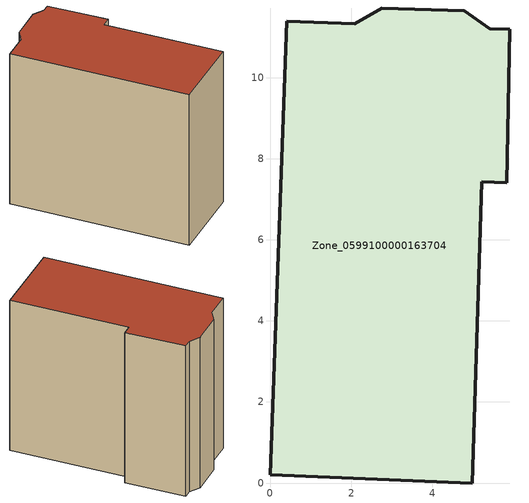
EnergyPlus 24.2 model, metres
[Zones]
Zone_0599100000163704
 floor ground (C_G): 5.42,11.21 5.91,11.19 5.84,7.41 5.22,7.43 4.99,0 0,0.2 0.41,11.4 2.08,11.33 2.75,11.72 4.78,11.65 z0
 wall outside (C_F): 0.41,11.4 0,0.2 4.99,0 5.22,7.43 5.84,7.41 5.91,11.19 5.42,11.21 4.78,11.65 2.75,11.72 2.08,11.33 0.41,11.4 z0:10.28
 roof outside (C_R): 2.08,11.33 0.41,11.4 0,0.2 4.99,0 5.22,7.43 5.84,7.41 5.91,11.19 5.42,11.21 4.78,11.65 2.75,11.72 z10.28
[BUILDING]
Pand.0599100000163704: North Axis=0; Terrain=City; Loads Convergence Tolerance Value=0.04; Temperature Convergence Tolerance Value=0.4; Solar Distribution=FullExterior; Maximum Number of Warmup Days=25; Minimum Number of Warmup Days=1
[Site:Location]
Rotterdam.The.Hague.AP_ZH_NLD Design_Conditions: Latitude=51.96; Longitude=4.45; Time Zone=1; Elevation=-4.5
[SITE:GROUNDTEMPERATURE:BUILDINGSURFACE]
18, 18, 18, 18, 18, 18, 18, 18, 18, 18, 18, 18
[MATERIAL] Thermal Absorptance=0.9; Solar Absorptance=0.7; Visible Absorptance=0.7
Name | Roughness | Thickness | Conductivity | Density | Specific Heat
G.TI.1946 | MediumSmooth | 0.15 | 1 | 540 | 1210
F.TI.1946 | Rough | 0.3 | 0.857143 | 1920 | 840
R.TI.1946 | MediumRough | 0.2 | 0.1 | 1500 | 1000
[CONSTRUCTION]
C_G: G.TI.1946
C_F: F.TI.1946
C_R: R.TI.1946
[ZONE]
Zone_0599100000163704: Type=1; Multiplier=1; Ceiling Height=Autocalculate; Volume=Autocalculate; Floor Area=autocalculate; Part of Total Floor Area=Yes
[ZONEINFILTRATION:DESIGNFLOWRATE]
Infil_Zone_0599100000163704: Zone or ZoneList or Space or SpaceList=Zone_0599100000163704; Schedule=AlwaysOn; Design Flow Rate Calculation Method=Flow/Area; Flow Rate per Floor Area=0.003; Constant Term Coefficient=1; Temperature Term Coefficient=0; Velocity Term Coefficient=0; Velocity Squared Term Coefficient=0
[HVACTEMPLATE:ZONE:IDEALLOADSAIRSYSTEM]
Zone_0599100000163704: Maximum Heating Supply Air Temperature=50; Minimum Cooling Supply Air Temperature=13; Maximum Heating Supply Air Humidity Ratio=0.0156; Minimum Cooling Supply Air Humidity Ratio=0.0077; Heating Limit=NoLimit; Cooling Limit=NoLimit; Dehumidification Control Type=ConstantSensibleHeatRatio; Cooling Sensible Heat Ratio=0.7; Dehumidification Setpoint=60; Humidification Control Type=None; Humidification Setpoint=30; Outdoor Air Method=None; Outdoor Air Flow Rate per Person=0.00944; Outdoor Air Flow Rate per Zone Floor Area=0; Outdoor Air Flow Rate per Zone=0; Demand Controlled Ventilation Type=None; Outdoor Air Economizer Type=NoEconomizer; Heat Recovery Type=None; Sensible Heat Recovery Effectiveness=0.7; Latent Heat Recovery Effectiveness=0.65
[ZONECONTROL:THERMOSTAT]
ThermostatControl_Zone_0599100000163704: Zone or ZoneList=Zone_0599100000163704; Control Type Schedule=DualSetpointControlType; Control 1=Thermostat_Zone_0599100000163704; Temperature Difference Between Cutout And Setpoint=0
[THERMOSTATSETPOINT:DUALSETPOINT]
Thermostat_Zone_0599100000163704: Heating Setpoint Temperature Schedule=HeatingSetpoint_Zone_0599100000163704; Cooling Setpoint Temperature Schedule=CoolingSetpoint_Zone_0599100000163704
[SCHEDULE:COMPACT]
HeatingSetpoint_Zone_0599100000163704: Through: 12/31, For: AllDays, Until: 24:00, 21
CoolingSetpoint_Zone_0599100000163704: Through: 12/31, For: AllDays, Until: 24:00, 24
DualSetpointControlType: Through: 12/31, For: AllDays, Until: 24:00, 4
AlwaysOn: Through: 12/31, For: AllDays, Until: 24:00, 1
